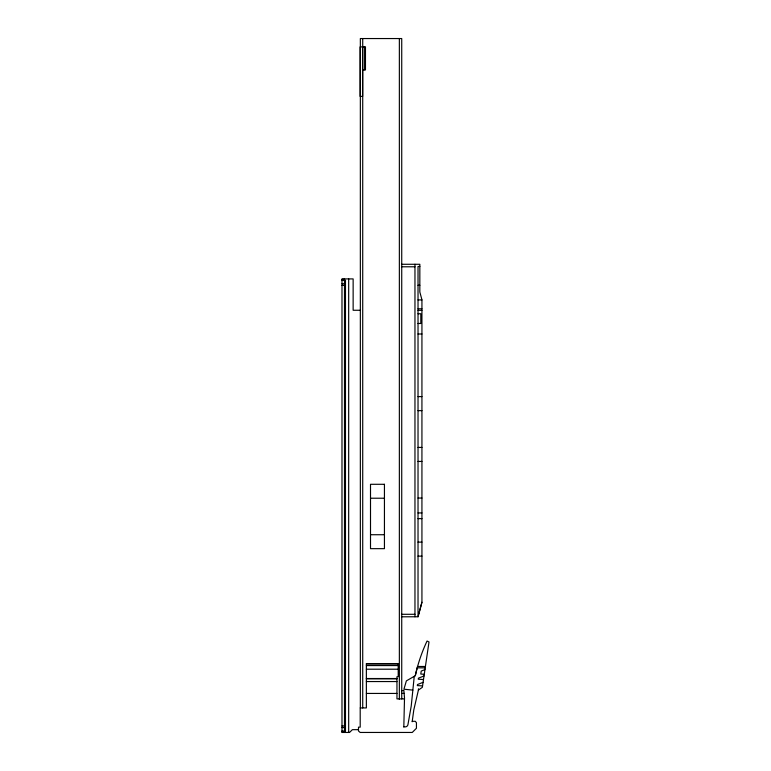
<?xml version="1.0" encoding="UTF-8"?>
<svg xmlns="http://www.w3.org/2000/svg" width="771" height="771" viewBox="0 0 771 771"><rect width="100%" height="100%" fill="white"/><g stroke="black" fill="none" stroke-linecap="round" stroke-linejoin="round"><path stroke-width="1.16" d="M418.48 688.782L418.354 690.122L422.354 687.308L429.013 641.964L427.057 641.038A161.631 161.631 0 0 0 415.299 675.724L406.375 680.87L403.937 689.207L412.851 690.103M414.258 676.321L411.232 706.005L407.955 724.576A2.785 2.785 0 0 1 405.209 726.88L403.696 726.88M412.177 721.762L413.805 709.889L418.402 690.084M418.528 614.959L418.027 616.761L401.73 616.8M418.701 614.294L421.93 602.238L421.93 299.803L419.838 292.007L419.838 264.28L401.73 264.28M421.93 602.238L418.027 616.761L418.027 266.487L419.838 266.487M424.956 669.594L421.217 671.078L420.773 674.066L424.262 674.268M424.021 675.965L418.412 678.181L418.258 679.222L423.491 679.53M423.086 682.325L417.477 684.552L417.323 685.592L422.556 685.901M401.73 690.72L403.859 690.402L404.515 697.919L403.821 726.88M362.611 69.901L365.464 69.901L365.464 46.906L360.096 46.906L360.096 96.375L362.611 96.375L362.611 46.906M401.73 266.785L414.962 266.785M341.987 279.362L344.492 279.362M341.987 280.297L345.466 280.297L345.466 731.053L341.987 731.053M341.987 283.786L344.492 283.786M418.027 285.299L419.838 285.299M341.987 285.405L344.492 285.405M418.027 299.929L421.93 299.929M418.027 308.795L421.93 308.795M359.922 310.26L353.137 310.26L353.137 278.909L341.987 278.909L341.987 732.45L349.533 732.45L352.414 729.665L358.428 729.665M418.027 310.318L421.93 310.318M418.027 313.749L420.812 313.749L420.812 323.483L418.027 323.483M418.027 333.997L421.93 333.997M418.027 396.593L421.93 396.593M418.027 410.635L421.93 410.635M418.027 447.44L421.93 447.44M418.027 461.444L421.93 461.444M418.027 498.047L421.93 498.047M370.504 498.22L384.44 498.22M418.027 512.937L421.93 512.937M418.027 518.623L421.93 518.623M370.504 534.727L384.44 534.727M418.027 542.119L421.93 542.119M418.027 556.122L421.93 556.122M401.73 614.294L414.962 614.294M412.244 721.299L415.27 721.299L416.436 722.697L416.436 728.267L412.263 732.45L360.163 732.45L358.496 730.985L358.496 727.159L360.202 727.159L360.202 707.923L366.37 707.923L366.37 663.754L398.212 663.754L398.212 676.716L396.959 676.716L396.959 698.902L404.515 698.902M366.37 663.802L398.212 663.802M366.37 665.566L398.212 665.566M425.409 666.481L417.583 666.481L417.207 667.85L425.207 667.869M366.37 669.209L398.212 669.209M366.37 678.528L396.959 678.528M366.37 678.779L396.959 678.779M366.37 681.554L396.959 681.554M366.37 693.437L396.959 693.437M401.73 693.38L404.12 693.38M341.987 725.954L344.492 725.954M341.987 727.573L344.492 727.573M341.987 731.987L344.492 731.987M414.962 264.28L414.962 616.8M401.73 698.902L401.73 38.55L360.346 38.55L360.346 707.923M399.359 38.55L399.359 699.499M364.741 46.906L364.741 69.901M362.717 38.55L362.717 707.923M348.675 278.909L348.675 732.45M344.492 278.909L344.492 732.45M345.466 730.821A8.626 4.192 -90 0 1 344.492 730.079M344.492 281.27A8.626 4.192 -90 0 1 345.466 280.538M415.299 675.724A194.225 176.993 8.4 0 1 417.082 668.322M384.44 484.294L370.504 484.294L370.504 548.663L384.44 548.663L384.44 484.294"/></g></svg>
